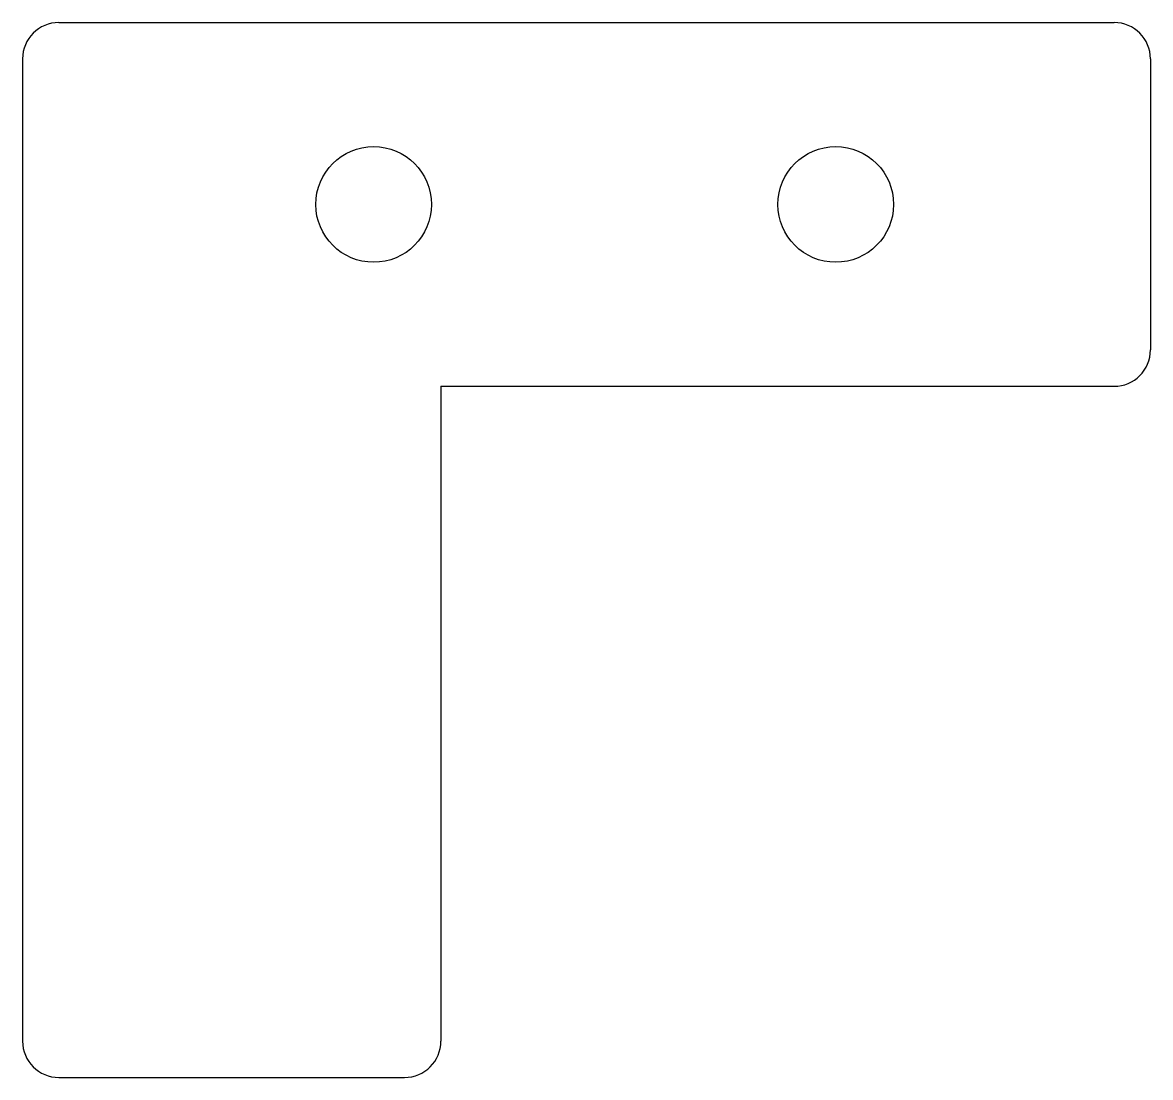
# Model space of a CAD drawing. Header units: millimetres. Extents: x -9.7 to 21.4, y -24 to 5.
import ezdxf

# ---------------------------------------------------------------- set-up
doc = ezdxf.new("R2010")
doc.units = ezdxf.units.MM

msp = doc.modelspace()

# ---------------------------------------------------------------- linework, layer by layer
at = {"color": 7, "linetype": 'Continuous', "lineweight": 25}
for p, q in [((-8.65, 5), (20.35, 5)), ((-9.65, 4), (-9.65, -23)), ((21.35, 4), (21.35, -4)), ((1.85, -5), (20.35, -5)), ((1.85, -5), (1.85, -23)), ((-8.65, -24), (0.85, -24))]:
    msp.add_line(p, q, dxfattribs=at)
for centre in [(0, 0), (12.7, 0)]:
    msp.add_circle(centre, 1.59, dxfattribs=at)
for centre, start, end in [((-8.65, 4), 90, 180), ((20.35, 4), 0, 90), ((20.35, -4), 270, 0), ((-8.65, -23), 180, 270), ((0.85, -23), 270, 0)]:
    msp.add_arc(centre, 1, start, end, dxfattribs=at)

doc.saveas('drawing.dxf')
